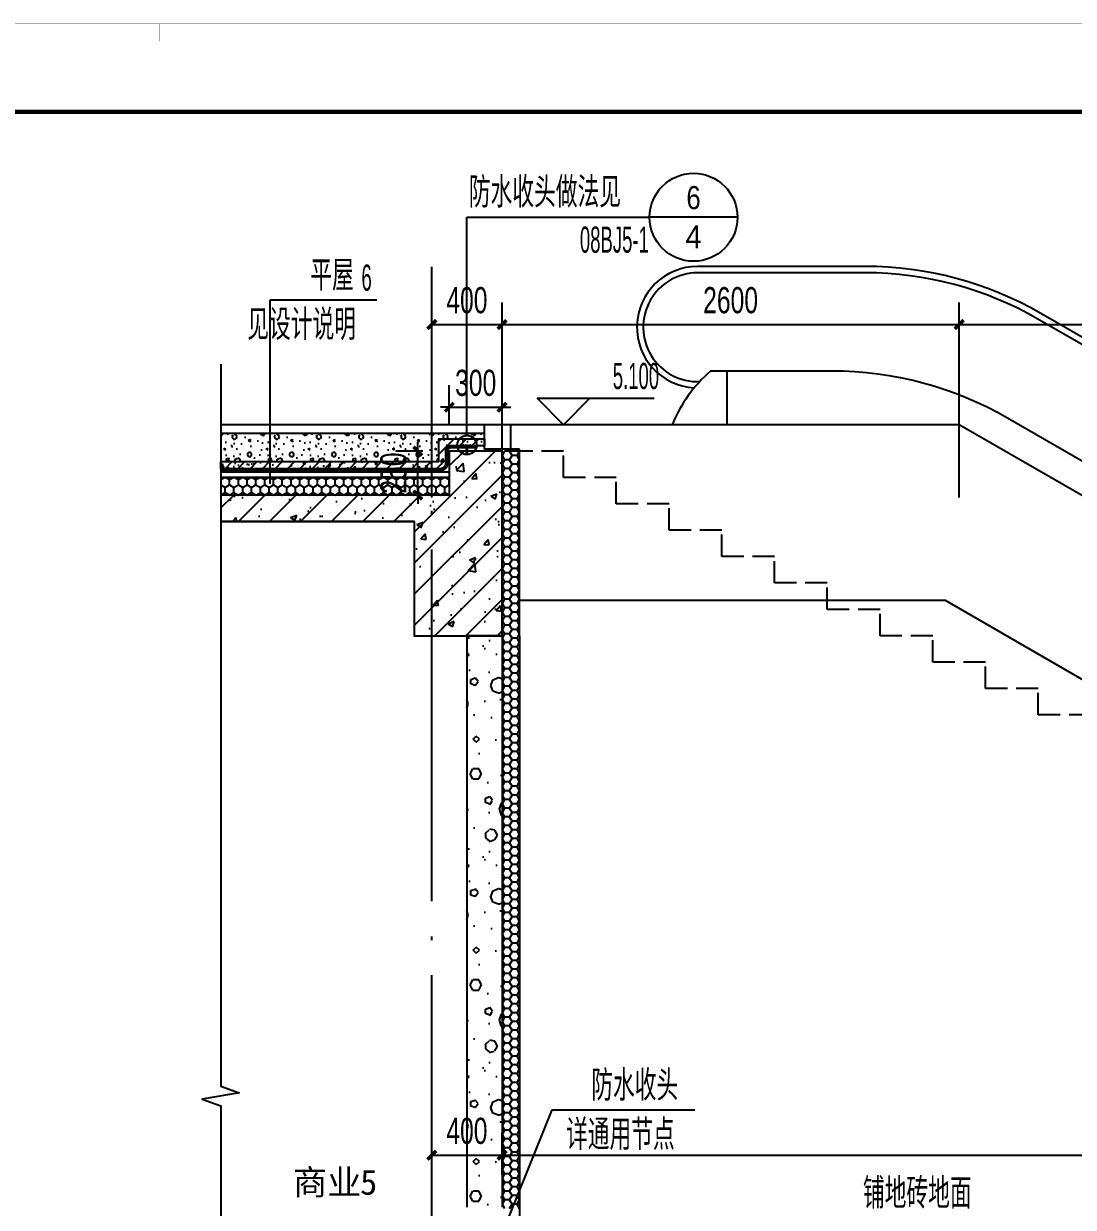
# Model space of a CAD drawing. Extents: x -26219 to 315419, y -160410 to -120810.
# Drawn here: x 156972 to 162943, y -133091 to -126361 of the extents above; entities that cross this region are included whole.
import ezdxf
from ezdxf.enums import TextEntityAlignment as Align

# ---------------------------------------------------------------- set-up
doc = ezdxf.new("R2010")
doc.units = 0
doc.header["$LTSCALE"] = 1000
doc.header["$MEASUREMENT"] = 0
for name, pattern in [('104-14# 核心筒$0$DOTE', [2.42, 2, -0.2, 0.02, -0.2]), ('14#楼幕墙$0$DASH', [0.35, 0.25, -0.1]), ('DASH', [0.35, 0.25, -0.1])]:
    doc.linetypes.add(name, pattern=pattern)
for name, color, linetype in [('01-标注_尺寸', 124, 'Continuous'), ('01-标注_标高', 200, 'Continuous'), ('01-标注_符号', 200, 'Continuous'), ('02-TEXT_房间', 7, 'Continuous'), ('02-TEXT_标注', 130, 'Continuous'), ('05-填充_天正', 26, 'Continuous'), ('104-14# 核心筒$0$A_AXIS-轴线', 36, '104-14# 核心筒$0$DOTE'), ('A-O_屋面', 201, 'Continuous'), ('A-SUR_保温', 222, 'Continuous'), ('A_STR-砌块墙', 121, 'Continuous'), ('A_STR-砼墙', 51, 'Continuous'), ('S_A-E_楼梯', 171, 'Continuous'), ('S_FLOOR', 2, 'Continuous'), ('S_SURFACE', 6, 'Continuous'), ('构造物', 145, 'Continuous'), ('道路', 6, 'Continuous')]:
    doc.layers.add(name, color=color, linetype=linetype)
doc.layers.add('04-不打印_辅助线', color=165, linetype='Continuous', plot=False)
doc.styles.add('_TCH_DIM', font='ros.shx', dxfattribs={"width": 0.75, "bigfont": 'jd.shx'})
doc.styles.add('_TCH_DIM_T3', font='ros.shx', dxfattribs={"width": 0.705882, "bigfont": 'jd.shx'})
doc.styles.add('_TCH_LABEL', font='ros.shx', dxfattribs={"bigfont": 'jd.shx'})
doc.styles.add('_TCH_SPACE', font='STXIHEI_0.TTF', dxfattribs={"height": 5})
doc.dimstyles.new('_TCH_ARCH&&50', dxfattribs={"dimtxt": 148.75, "dimasz": 50, "dimexe": 125, "dimexo": 150, "dimgap": 63.125, "dimtad": 1, "dimdec": 0, "dimzin": 0, "dimdsep": 46, "dimtxsty": '_TCH_DIM_T3', "dimblk": 'ARCHTICK', "dimcen": 0.09, "dimclrt": 7, "dimazin": 2, "dimtfac": 1, "dimtdec": 0, "dimtix": 1, "dimtmove": 2, "dimatfit": 3, "dimfxl": 0, "dimtolj": 1, "dimtzin": 0, "dimarcsym": 0})

# ---------------------------------------------------------------- blocks, each defined once
blk = doc.blocks.new('sdfsdfdsf')
at = {"layer": 'S_FLOOR'}
for p, q in [((2500, 0), (-200, 0)), ((11333.5, -5100), (2500, 0)), ((-200, -140), (-200, 0)), ((0, -140), (-200, -140)), ((0, -1000), (0, -140)), ((2422.1, -1000), (0, -1000)), ((11255.5, -6100), (2422.1, -1000))]:
    blk.add_line(p, q, dxfattribs=at)
at = {"layer": '道路', "linetype": 'ByBlock'}
for p, q in [((1965.3, 900), (1012.5, 900)), ((1965.3, 864), (1012.5, 864)), ((10986.5, -3999), (2965.3, 632.1)), ((10968.5, -4030.2), (2947.3, 600.9)), ((1775.8, 305), (1086.6, 305)), ((1180, 0), (1180, 305)), ((10797.1, -4594), (2775.8, 37.1))]:
    blk.add_line(p, q, dxfattribs=at)
for centre, radius, start, end in [((1012.5, 554.5), 345.5, 90, 266.80698), ((1965.3, -1100), 2000, 60, 90), ((1012.5, 554.5), 309.5, 90, 272.23652), ((1965.3, -1100), 1964, 60, 90), ((1610, -300), 800, 130.86524, 157.97566), ((1775.8, -1695), 2000, 60, 90)]:
    blk.add_arc(centre, radius, start, end, dxfattribs=at)
blk = doc.blocks.new('图框-A1')
for points, const_width in [([(0, 0), (841, 0), (841, 594), (0, 594)], 0.05), ([(766, 584), (25, 584), (25, 10), (766, 10)], 0.5)]:
    blk.add_lwpolyline(points, close=True, dxfattribs=dict(const_width=const_width))
at = {"const_width": 0.05}
blk.add_lwpolyline([(420.5, 594), (420.5, 592)], dxfattribs=at)
blk = doc.blocks.new('A$C1C2A6847')
for p, q in [((52, 23.1), (55, 28.3)), ((52, 19.1), (55, 14)), ((55, 28.3), (55, 14))]:
    blk.add_line(p, q)
for points in [[(0, 21.1), (2, 23.1), (52, 23.1), (52, 19.1), (2, 19.1), (0, 21.1)], [(56, 42.1), (51, 37.1), (51, 5.1), (56, 0.1)], [(56.7, 41.4), (52, 36.7), (52, 26.6)], [(52, 25.6), (52, 16.6)], [(52, 15.6), (52, 5.6), (56.7, 0.9)]]:
    blk.add_lwpolyline(points)
for centre, start, end in [((52, 26.1), 270, 90), ((52, 16.1), 270, 90), ((56.4, 41.8), 315, 135), ((56.4, 0.5), 225, 45)]:
    blk.add_arc(centre, 0.5, start, end)
blk = doc.blocks.new('$LinePat$聚苯板')
at = {"color": 0}
for p, q in [((14.8, -8.6), (0, 0)), ((29.7, 0), (14.8, -8.6)), ((14.8, -25.7), (0, -34.3)), ((0, -34.3), (0, -51.4)), ((14.8, -8.6), (14.8, -25.7)), ((29.7, -34.3), (14.8, -25.7)), ((0, -51.4), (14.8, -60)), ((14.8, -60), (29.7, -51.4))]:
    blk.add_line(p, q, dxfattribs=at)
blk = doc.blocks.new('_ArchTick')
at = {"color": 0, "linetype": 'ByBlock', "const_width": 0.4}
blk.add_lwpolyline([(-0.5, -0.5), (0.5, 0.5)], dxfattribs=at)
blk = doc.blocks.new('*D570')
at = {"layer": '01-标注_尺寸', "color": 0, "lineweight": -2, "transparency": 16777216}
for p, q in [((159293.4, -129054.6), (159293.4, -127946.9)), ((159693.4, -129054.6), (159693.4, -127946.9)), ((159293.4, -128071.9), (159693.4, -128071.9))]:
    blk.add_line(p, q, dxfattribs=at)
at = {"layer": 'Defpoints', "color": 0, "transparency": 16777216}
for p in [(159693.4, -128071.9), (159293.4, -129204.6), (159693.4, -129204.6)]:
    blk.add_point(p, dxfattribs=at)
at = {"layer": '01-标注_尺寸', "color": 0, "lineweight": -2, "transparency": 16777216, "xscale": 50, "yscale": 50, "zscale": 50, "rotation": 180}
blk.add_blockref('_ArchTick', (159293.4, -128071.9), dxfattribs=at)
at = {"layer": '01-标注_尺寸', "color": 0, "lineweight": -2, "transparency": 16777216, "xscale": 50, "yscale": 50, "zscale": 50}
blk.add_blockref('_ArchTick', (159693.4, -128071.9), dxfattribs=at)
at = {"layer": '01-标注_尺寸', "color": 7, "transparency": 16777216, "insert": (159493.4, -127934.4), "char_height": 148.75, "attachment_point": 5, "style": '_TCH_DIM_T3'}
blk.add_mtext('\\A1;400', dxfattribs=at)
blk = doc.blocks.new('*D571')
at = {"layer": '01-标注_尺寸', "color": 0, "lineweight": -2, "transparency": 16777216}
for p, q in [((159693.4, -129054.6), (159693.4, -127946.9)), ((162293.4, -129054.6), (162293.4, -127946.9)), ((159693.4, -128071.9), (162293.4, -128071.9))]:
    blk.add_line(p, q, dxfattribs=at)
at = {"layer": 'Defpoints', "color": 0, "transparency": 16777216}
for p in [(162293.4, -128071.9), (159693.4, -129204.6), (162293.4, -129204.6)]:
    blk.add_point(p, dxfattribs=at)
at = {"layer": '01-标注_尺寸', "color": 0, "lineweight": -2, "transparency": 16777216, "xscale": 50, "yscale": 50, "zscale": 50, "rotation": 180}
blk.add_blockref('_ArchTick', (159693.4, -128071.9), dxfattribs=at)
at = {"layer": '01-标注_尺寸', "color": 0, "lineweight": -2, "transparency": 16777216, "xscale": 50, "yscale": 50, "zscale": 50}
blk.add_blockref('_ArchTick', (162293.4, -128071.9), dxfattribs=at)
at = {"layer": '01-标注_尺寸', "color": 7, "transparency": 16777216, "insert": (160993.4, -127934.4), "char_height": 148.75, "attachment_point": 5, "style": '_TCH_DIM_T3'}
blk.add_mtext('\\A1;2600', dxfattribs=at)
blk = doc.blocks.new('*D572')
at = {"layer": '01-标注_尺寸', "color": 0, "lineweight": -2, "transparency": 16777216}
for p, q in [((162293.4, -129054.6), (162293.4, -127946.9)), ((171126.9, -129054.6), (171126.9, -127946.9)), ((162293.4, -128071.9), (171126.9, -128071.9))]:
    blk.add_line(p, q, dxfattribs=at)
at = {"layer": 'Defpoints', "color": 0, "transparency": 16777216}
for p in [(171126.9, -128071.9), (162293.4, -129204.6), (171126.9, -129204.6)]:
    blk.add_point(p, dxfattribs=at)
at = {"layer": '01-标注_尺寸', "color": 0, "lineweight": -2, "transparency": 16777216, "xscale": 50, "yscale": 50, "zscale": 50, "rotation": 180}
blk.add_blockref('_ArchTick', (162293.4, -128071.9), dxfattribs=at)
at = {"layer": '01-标注_尺寸', "color": 0, "lineweight": -2, "transparency": 16777216, "xscale": 50, "yscale": 50, "zscale": 50}
blk.add_blockref('_ArchTick', (171126.9, -128071.9), dxfattribs=at)
at = {"layer": '01-标注_尺寸', "color": 7, "transparency": 16777216, "insert": (166710.2, -127934.4), "char_height": 148.75, "attachment_point": 5, "style": '_TCH_DIM_T3'}
blk.add_mtext('\\A1;8833', dxfattribs=at)
blk = doc.blocks.new('*D778')
at = {"layer": '01-标注_尺寸', "color": 0, "lineweight": -2, "transparency": 16777216}
for p, q in [((159293.4, -132904.9), (159293.4, -132670.1)), ((159693.4, -132904.9), (159693.4, -132670.1)), ((159293.4, -132795.1), (159693.4, -132795.1))]:
    blk.add_line(p, q, dxfattribs=at)
at = {"layer": 'Defpoints', "color": 0, "transparency": 16777216}
for p in [(159693.4, -132795.1), (159293.4, -133054.9), (159693.4, -133054.9)]:
    blk.add_point(p, dxfattribs=at)
at = {"layer": '01-标注_尺寸', "color": 0, "lineweight": -2, "transparency": 16777216, "xscale": 50, "yscale": 50, "zscale": 50, "rotation": 180}
blk.add_blockref('_ArchTick', (159293.4, -132795.1), dxfattribs=at)
at = {"layer": '01-标注_尺寸', "color": 0, "lineweight": -2, "transparency": 16777216, "xscale": 50, "yscale": 50, "zscale": 50}
blk.add_blockref('_ArchTick', (159693.4, -132795.1), dxfattribs=at)
at = {"layer": '01-标注_尺寸', "color": 7, "transparency": 16777216, "insert": (159493.4, -132657.6), "char_height": 148.75, "attachment_point": 5, "style": '_TCH_DIM_T3'}
blk.add_mtext('\\A1;400', dxfattribs=at)
blk = doc.blocks.new('*D779')
at = {"layer": '01-标注_尺寸', "color": 0, "lineweight": -2, "transparency": 16777216}
for p, q in [((159693.4, -132904.9), (159693.4, -132670.1)), ((168866.9, -132904.9), (168866.9, -132670.1)), ((159693.4, -132795.1), (168866.9, -132795.1))]:
    blk.add_line(p, q, dxfattribs=at)
at = {"layer": 'Defpoints', "color": 0, "transparency": 16777216}
for p in [(168866.9, -132795.1), (159693.4, -133054.9), (168866.9, -133054.9)]:
    blk.add_point(p, dxfattribs=at)
at = {"layer": '01-标注_尺寸', "color": 0, "lineweight": -2, "transparency": 16777216, "xscale": 50, "yscale": 50, "zscale": 50, "rotation": 180}
blk.add_blockref('_ArchTick', (159693.4, -132795.1), dxfattribs=at)
at = {"layer": '01-标注_尺寸', "color": 0, "lineweight": -2, "transparency": 16777216, "xscale": 50, "yscale": 50, "zscale": 50}
blk.add_blockref('_ArchTick', (168866.9, -132795.1), dxfattribs=at)
at = {"layer": '01-标注_尺寸', "color": 7, "transparency": 16777216, "insert": (164280.2, -132657.6), "char_height": 148.75, "attachment_point": 5, "style": '_TCH_DIM_T3'}
blk.add_mtext('\\A1;9173', dxfattribs=at)
blk = doc.blocks.new('*D1698')
at = {"layer": '01-标注_尺寸', "color": 0, "lineweight": -2, "transparency": 16777216}
for p, q in [((159213.8, -128791.5), (159213.8, -128741.5)), ((159243.4, -128791.5), (159088.8, -128791.5)), ((159213.8, -129041.5), (159213.8, -128791.5)), ((159243.4, -129041.5), (159088.8, -129041.5)), ((159213.8, -129041.5), (159213.8, -129091.5))]:
    blk.add_line(p, q, dxfattribs=at)
at = {"layer": 'Defpoints', "color": 0, "transparency": 16777216}
for p in [(159213.8, -128791.5), (159393.4, -128791.5), (159393.4, -129041.5)]:
    blk.add_point(p, dxfattribs=at)
at = {"layer": '01-标注_尺寸', "color": 0, "lineweight": -2, "transparency": 16777216, "xscale": 50, "yscale": 50, "zscale": 50}
for p, rotation in [((159213.8, -128791.5), 270), ((159213.8, -129041.5), 90)]:
    blk.add_blockref('_ArchTick', p, dxfattribs=dict(at, rotation=rotation))
at = {"layer": '01-标注_尺寸', "color": 7, "transparency": 16777216, "insert": (159076.3, -128916.5), "char_height": 148.75, "attachment_point": 5, "rotation": 90, "style": '_TCH_DIM_T3'}
blk.add_mtext('\\A1;250', dxfattribs=at)
blk = doc.blocks.new('*D1699')
at = {"layer": '01-标注_尺寸', "color": 0, "lineweight": -2, "transparency": 16777216}
for p, q in [((159393.4, -128641.5), (159393.4, -128416.9)), ((159693.4, -128641.5), (159693.4, -128416.9)), ((159393.4, -128541.9), (159343.4, -128541.9)), ((159393.4, -128541.9), (159693.4, -128541.9)), ((159693.4, -128541.9), (159743.4, -128541.9))]:
    blk.add_line(p, q, dxfattribs=at)
at = {"layer": 'Defpoints', "color": 0, "transparency": 16777216}
for p in [(159693.4, -128541.9), (159393.4, -128791.5), (159693.4, -128791.5)]:
    blk.add_point(p, dxfattribs=at)
at = {"layer": '01-标注_尺寸', "color": 0, "lineweight": -2, "transparency": 16777216, "xscale": 50, "yscale": 50, "zscale": 50}
blk.add_blockref('_ArchTick', (159393.4, -128541.9), dxfattribs=at)
at = {"layer": '01-标注_尺寸', "color": 0, "lineweight": -2, "transparency": 16777216, "xscale": 50, "yscale": 50, "zscale": 50, "rotation": 180}
blk.add_blockref('_ArchTick', (159693.4, -128541.9), dxfattribs=at)
at = {"layer": '01-标注_尺寸', "color": 7, "transparency": 16777216, "insert": (159543.4, -128404.4), "char_height": 148.75, "attachment_point": 5, "style": '_TCH_DIM_T3'}
blk.add_mtext('\\A1;300', dxfattribs=at)

msp = doc.modelspace()

# ---------------------------------------------------------------- hatches: boundary and pattern name
at = {"layer": '05-填充_天正'}
h = msp.add_hatch(dxfattribs=at)
h.set_pattern_fill('钢筋混凝土', color=256, scale=20, style=0)
h.set_pattern_definition([(45, (10662.07, 19504.973), (-35.355339, 35.355339), []), (50, (10662.07, 19504.97), (143.452037, -12.55043), [15, -165]), (355, (10662.07, 19504.97), (-27.75027, 150.43843), [12, -132]), (100.4514, (10674.02, 19503.93), (115.70188, 137.88791), [12.74804, -140.22842]), (46.1842, (10662.07, 19544.97), (213.44821, -33.1038), [22.5, -247.5]), (96.6356, (10679.86, 19542.21), (186.93254, 194.82357), [19.12206, -210.3426]), (351.1842, (10662.07, 19544.97), (186.9324, 194.82372), [18, -198]), (21, (10682.07, 19534.97), (119.38141, -80.52378), [15, -165]), (326, (10682.07, 19534.97), (48.66307, 145.03001), [12, -132]), (71.4514, (10692.02, 19528.26), (168.04453, 64.5061), [12.74804, -140.22842]), (37.5, (10662.07, 19504.97), (2.431971, 66.578771), [0, -130.4, 0, -134, 0, -132.5]), (7.5, (10662.07, 19504.97), (52.613907, 78.882342), [0, -76.4, 0, -127.4, 0, -50.5]), (327.5, (10617.47, 19504.97), (106.764487, -4.510974), [0, -50, 0, -156, 0, -207]), (317.5, (10597.47, 19504.97), (116.637234, 20.020996), [0, -65, 0, -103.6, 0, -147])])
edge = h.paths.add_edge_path()
edge.add_line((159593.4, -128721.5), (159593.4, -128761.5))
edge.add_line((159593.4, -128761.5), (159403.4, -128761.5))
edge.add_arc((159403.4, -128791.5), 30, 90, 180)
edge.add_line((159373.4, -128791.5), (159373.4, -128861.5))
edge.add_arc((159343.4, -128861.5), 30, -90, 0, ccw=False)
edge.add_line((159343.4, -128891.5), (158093.4, -128891.5))
edge.add_line((158093.4, -128891.5), (158093.4, -128851.5))
edge.add_line((158093.4, -128851.5), (159333.4, -128851.5))
edge.add_line((159333.4, -128851.5), (159333.4, -128721.5))
edge.add_line((159333.4, -128721.5), (159593.4, -128721.5))
h = msp.add_hatch(dxfattribs=at)
h.set_pattern_fill('钢筋混凝土', color=256, scale=50, style=0)
h.set_pattern_definition([(45, (-161955.79, 79751.75), (-88.388348, 88.388348), []), (50, (-161955.8, 79751.75), (358.6301, -31.37607), [37.5, -412.5]), (355, (-161955.8, 79751.75), (-69.37567, 376.09607), [30, -330]), (100.4514, (-161925.9, 79749.13), (289.2547, 344.71977), [31.8701, -350.57106]), (46.1842, (-161955.8, 79851.75), (533.6205, -82.7595), [56.25, -618.75]), (96.6356, (-161911.3, 79844.85), (467.33135, 487.05894), [47.80514, -525.8565]), (351.1842, (-161955.8, 79851.75), (467.331, 487.0593), [45, -495]), (21, (-161905.8, 79826.75), (298.45353, -201.30945), [37.5, -412.5]), (326, (-161905.8, 79826.75), (121.65767, 362.57502), [30, -330]), (71.4514, (-161880.92, 79809.97), (420.1113, 161.26525), [31.8701, -350.57106]), (37.5, (-161955.79, 79751.75), (6.079928, 166.446927), [0, -326, 0, -335, 0, -331.25]), (7.5, (-161955.8, 79751.75), (131.53477, 197.20586), [0, -191, 0, -318.5, 0, -126.25]), (327.5, (-162067.29, 79751.75), (266.91122, -11.277436), [0, -125, 0, -390, 0, -517.5]), (317.5, (-162117.3, 79751.75), (291.59308, 50.05249), [0, -162.5, 0, -259, 0, -367.5])])
h.paths.add_polyline_path([(159693.4, -129841.5), (159693.4, -128791.5), (159393.4, -128791.5), (159393.4, -129041.5), (158093.4, -129041.5), (158093.4, -129191.5), (159193.4, -129191.5), (159193.4, -129841.5)])
h = msp.add_hatch(dxfattribs=at)
h.set_pattern_fill('加气混凝土', color=256, scale=50, style=0)
h.set_pattern_definition([(0, (177, -183), (300, 600), [0, -600]), (0, (-174, -264), (300, 600), [0, -600]), (0, (21, -270), (300, 600), [0, -600]), (0, (234, -93), (300, 600), [0, -600]), (0, (-15, -300), (300, 600), [0, -600]), (0, (294, 285), (300, 600), [0, -600]), (0, (111, 237), (300, 600), [0, -600]), (0, (207, 162), (300, 600), [0, -600]), (0, (-282, 150), (300, 600), [0, -600]), (0, (12, 123), (300, 600), [0, -600]), (0, (-102, -30), (300, 600), [0, -600]), (0, (-96, -255), (300, 600), [0, -600]), (0, (129, -279), (300, 600), [0, -600]), (0, (294, -15), (300, 600), [0, -600]), (0, (-267, -108), (300, 600), [0, -600]), (0, (-216, -6), (300, 600), [0, -600]), (0, (18, -48), (300, 600), [0, -600]), (0, (-66, -135), (300, 600), [0, -600]), (0, (-114, 63), (300, 600), [0, -600]), (0, (-39, 288), (300, 600), [0, -600]), (0, (-243, -234), (300, 600), [0, -600]), (0, (87, 165), (300, 600), [0, -600]), (0, (-192, 174), (300, 600), [0, -600]), (0, (-240, 252), (300, 600), [0, -600]), (130.601294, (257.143, 97.143), (-1499.9999834, 1800.000008), [26.3416, -11037.111]), (18.43495, (214.29, 108.57), (1499.999994, 599.999996), [27.1052, -3767.6279]), (90, (214.3, 82.86), (300, 600), [25.7143, -1174.2857]), (161.56505, (240, 74.29), (-1500.000008, 599.999955), [27.1052, -3767.6279]), (53.1301, (240, 74.29), (300, 600), [28.5714, -2971.4285]), (135, (262.86, -231.43), (-300.00004, 599.99996), [24.2437, -1672.8126]), (45, (228.57, -231.43), (300, 600), [24.2437, -1672.8126]), (135, (245.71, -248.57), (-300.00004, 599.99996), [24.2437, -1672.8126]), (45, (245.71, -248.57), (300, 600), [24.2437, -1672.8126]), (116.56505, (-25.7, 171.43), (-5e-05, 1200), [31.9438, -638.8765]), (180, (-40, 200), (-300, 600), [34.2857, -565.7142]), (63.43495, (-88.57, 171.43), (3e-06, 1200), [31.9438, -638.8765]), (116.56505, (-74.3, 142.86), (-5e-05, 1200), [31.9438, -638.8765]), (0, (-74.3, 142.86), (300, 600), [34.2857, -565.7142]), (63.43495, (-40, 142.86), (3e-06, 1200), [31.9438, -638.8765]), (107.102728, (200, -31.429), (-899.9999656, 3000.0000048), [38.8613, -16282.9025]), (143.972626, (188.57, 5.714), (-5699.999928, 4199.999995), [38.8613, -8122.02]), (180, (157.14, 28.6), (-300, 600), [37.1429, -562.8571]), (36.027373, (88.57, 5.714), (5699.999958, 4199.999955), [38.8613, -8122.02]), (71.56505, (77.14, -28.57), (900.000005, 2999.999995), [36.1403, -3758.5928]), (107.102728, (88.571, -65.714), (-899.9999656, 3000.0000048), [38.8613, -16282.9025]), (143.972626, (120, -88.57), (-5699.999928, 4199.999995), [38.8613, -8122.02]), (0, (120, -88.6), (300, 600), [37.1429, -562.8571]), (36.027373, (157.143, -88.57), (5699.999958, 4199.999955), [38.8613, -8122.02]), (71.56505, (188.57, -65.71), (900.000005, 2999.999995), [36.1403, -3758.5928]), (150.25512, (205.714, 248.57), (-900.000002, 599.999993), [23.035, -4814.3196]), (90, (185.7, 237.14), (300, 600), [22.8571, -1177.1427]), (29.74488, (185.714, 237.14), (900, 599.999997), [23.035, -4814.3196]), (116.56505, (65.7, -177.14), (-5e-05, 1200), [31.9438, -638.8765]), (168.690067, (51.43, -148.57), (-2700.000002, 599.999985), [29.1373, -6089.6855]), (41.185925, (0, -162.857), (7499.9999546, 6599.9999423), [30.3718, -12725.802]), (90, (0, -191.43), (300, 600), [28.5714, -1171.4285]), (138.814074, (22.857, -211.429), (-7499.9998667, 6600.000042), [30.3718, -12725.802]), (16.699244, (22.857, -211.429), (9899.9999255, 2999.9999686), [29.8295, -12498.5375]), (60.945396, (51.43, -202.857), (299.999999, 599.9999947), [29.4161, -12325.3395]), (109.983106, (-185.714, 74.286), (-1500.0000056, 4199.999989), [33.442, -14012.1975]), (155.556045, (-197.143, 105.714), (-3900.000015, 1799.9999626), [34.523, -14465.1315]), (24.443955, (-260, 105.714), (3900.000002, 1799.9999913), [34.523, -14465.1315]), (70.016893, (-271.429, 74.286), (1500.0000045, 4199.9999896), [33.442, -14012.1975]), (109.983106, (-260, 42.857), (-1500.0000056, 4199.999989), [33.442, -14012.1975]), (160.016893, (-228.57, 31.43), (-1500.000001, 599.999973), [33.442, -6989.3775]), (19.983107, (-228.57, 31.43), (1499.999992, 599.999999), [33.442, -6989.3775]), (70.016893, (-197.143, 42.857), (1500.0000045, 4199.9999896), [33.442, -14012.1975]), (122.005383, (37.14, 20), (-300.00004, 599.99997), [26.9542, -5633.434]), (18.43495, (-2.86, 34.29), (1499.999994, 599.999996), [27.1052, -3767.6279]), (90, (-2.86, 8.57), (300, 600), [25.7143, -1174.2857]), (161.56505, (22.86, 0), (-1500.000008, 599.999955), [27.1052, -3767.6279]), (54.462322, (22.857, 0), (2099.999997, 2999.9999955), [24.578, -10298.2115]), (116.56505, (-137.14, -125.7), (-5e-05, 1200), [31.9438, -638.8765]), (180, (-151.4, -97.14), (-300, 600), [31.4286, -568.5714]), (59.036243, (-200, -125.714), (300.000001, 599.999997), [33.3197, -6963.822]), (120.963756, (-182.857, -154.286), (-300.000041, 599.999972), [33.3197, -6963.822]), (0, (-182.86, -154.3), (300, 600), [31.4286, -568.5714]), (63.43495, (-151.43, -154.3), (3e-06, 1200), [31.9438, -638.8765])])
h.paths.add_polyline_path([(159493.4, -133091.5), (159693.4, -133091.5), (159693.4, -129841.5), (159493.4, -129841.5)])
at = {"layer": 'A-SUR_保温'}
h = msp.add_hatch(dxfattribs=at)
h.set_pattern_fill('加气混凝土', color=26, scale=20)
h.set_pattern_definition([(0, (70.8, -73.2), (120, 240), [0, -240]), (0, (-69.6, -105.6), (120, 240), [0, -240]), (0, (8.4, -108), (120, 240), [0, -240]), (0, (93.6, -37.2), (120, 240), [0, -240]), (0, (-6, -120), (120, 240), [0, -240]), (0, (117.6, 114), (120, 240), [0, -240]), (0, (44.4, 94.8), (120, 240), [0, -240]), (0, (82.8, 64.8), (120, 240), [0, -240]), (0, (-112.8, 60), (120, 240), [0, -240]), (0, (4.8, 49.2), (120, 240), [0, -240]), (0, (-40.8, -12), (120, 240), [0, -240]), (0, (-38.4, -102), (120, 240), [0, -240]), (0, (51.6, -111.6), (120, 240), [0, -240]), (0, (117.6, -6), (120, 240), [0, -240]), (0, (-106.8, -43.2), (120, 240), [0, -240]), (0, (-86.4, -2.4), (120, 240), [0, -240]), (0, (7.2, -19.2), (120, 240), [0, -240]), (0, (-26.4, -54), (120, 240), [0, -240]), (0, (-45.6, 25.2), (120, 240), [0, -240]), (0, (-15.6, 115.2), (120, 240), [0, -240]), (0, (-97.2, -93.6), (120, 240), [0, -240]), (0, (34.8, 66), (120, 240), [0, -240]), (0, (-76.8, 69.6), (120, 240), [0, -240]), (0, (-96, 100.8), (120, 240), [0, -240]), (130.601294, (102.857, 38.857), (-599.9999934, 720.00000315), [10.53662, -4414.8444]), (18.434949, (85.714, 43.43), (599.999998, 239.999998), [10.8421, -1507.05116]), (90, (85.71, 33.14), (120, 240), [10.2857, -469.71426]), (161.56505, (96, 29.714), (-600.000003, 239.999982), [10.8421, -1507.05116]), (53.130102, (96, 29.714), (120, 240), [11.42857, -1188.5714]), (135, (105.14, -92.57), (-120.000015, 239.999984), [9.69746, -669.12504]), (45, (91.43, -92.57), (120, 240), [9.69746, -669.12504]), (135, (98.286, -99.43), (-120.000015, 239.999984), [9.69746, -669.12504]), (45, (98.286, -99.43), (120, 240), [9.69746, -669.12504]), (116.56505, (-10.29, 68.57), (-2e-05, 479.99999), [12.77753, -255.5506]), (180, (-16, 80), (-120, 240), [13.7143, -226.2857]), (63.43495, (-35.43, 68.57), (1e-06, 480), [12.77753, -255.5506]), (116.56505, (-29.71, 57.14), (-2e-05, 479.99999), [12.77753, -255.5506]), (0, (-29.71, 57.14), (120, 240), [13.7143, -226.2857]), (63.43495, (-16, 57.14), (1e-06, 480), [12.77753, -255.5506]), (107.102728, (80, -12.571), (-359.99998624, 1200.00000194), [15.54454, -6513.161]), (143.972626, (75.429, 2.286), (-2279.9999711, 1679.9999981), [15.54454, -3248.808]), (180, (62.86, 11.43), (-120, 240), [14.85714, -225.14284]), (36.027373, (35.429, 2.286), (2279.9999832, 1679.9999819), [15.54454, -3248.808]), (71.565051, (30.857, -11.43), (360.000002, 1199.999998), [14.45613, -1503.43712]), (107.102728, (35.429, -26.286), (-359.99998624, 1200.00000194), [15.54454, -6513.161]), (143.972626, (48, -35.429), (-2279.9999711, 1679.9999981), [15.54454, -3248.808]), (0, (48, -35.43), (120, 240), [14.85714, -225.14284]), (36.027373, (62.857, -35.429), (2279.9999832, 1679.9999819), [15.54454, -3248.808]), (71.565051, (75.43, -26.286), (360.000002, 1199.999998), [14.45613, -1503.43712]), (150.255118, (82.286, 99.43), (-360.000001, 239.999997), [9.214, -1925.72784]), (90, (74.29, 94.86), (120, 240), [9.14286, -470.8571]), (29.744881, (74.286, 94.857), (360, 239.999999), [9.214, -1925.72784]), (116.56505, (26.29, -70.86), (-2e-05, 479.99999), [12.77753, -255.5506]), (168.690067, (20.571, -59.429), (-1080.0000008, 239.999994), [11.6549, -2435.8742]), (41.185925, (0, -65.143), (2999.9999818, 2639.9999769), [12.14874, -5090.3208]), (90, (0, -76.57), (120, 240), [11.42857, -468.5714]), (138.814074, (9.143, -84.571), (-2999.9999467, 2640.0000168), [12.14874, -5090.3208]), (16.699244, (9.143, -84.571), (3959.9999702, 1199.9999874), [11.93178, -4999.415]), (60.945396, (20.571, -81.143), (119.9999997, 239.9999979), [11.76643, -4930.1358]), (109.983106, (-74.286, 29.714), (-600.00000226, 1679.99999555), [13.3768, -5604.879]), (155.556045, (-78.857, 42.286), (-1560.00000595, 719.99998504), [13.8092, -5786.0526]), (24.4439547, (-104, 42.286), (1560.0000008, 719.99999654), [13.8092, -5786.0526]), (70.0168934, (-108.571, 29.714), (600.0000018, 1679.99999583), [13.3768, -5604.879]), (109.983106, (-104, 17.143), (-600.00000226, 1679.99999555), [13.3768, -5604.879]), (160.016893, (-91.429, 12.571), (-600.0000004, 239.999989), [13.3768, -2795.751]), (19.983107, (-91.429, 12.571), (599.9999967, 239.9999996), [13.3768, -2795.751]), (70.0168934, (-78.857, 17.143), (600.0000018, 1679.99999583), [13.3768, -5604.879]), (122.005383, (14.857, 8), (-120.000016, 239.9999877), [10.7817, -2253.3736]), (18.434949, (-1.143, 13.714), (599.999998, 239.999998), [10.8421, -1507.05116]), (90, (-1.14, 3.43), (120, 240), [10.2857, -469.71426]), (161.56505, (9.143, 0), (-600.000003, 239.999982), [10.8421, -1507.05116]), (54.462322, (9.143, 0), (839.9999988, 1199.9999982), [9.83123, -4119.2846]), (116.56505, (-54.86, -50.29), (-2e-05, 479.99999), [12.77753, -255.5506]), (180, (-60.57, -38.86), (-120, 240), [12.57143, -227.42856]), (59.036243, (-80, -50.286), (120.0000004, 239.9999988), [13.3279, -2785.5288]), (120.963756, (-73.143, -61.714), (-120.0000164, 239.999989), [13.3279, -2785.5288]), (0, (-73.14, -61.71), (120, 240), [12.57143, -227.42856]), (63.43495, (-60.57, -61.71), (1e-06, 480), [12.77753, -255.5506])])
h.paths.add_polyline_path([(159593.4, -128691.5), (158093.4, -128691.5), (158093.4, -128851.5), (159333.4, -128851.5), (159333.4, -128721.5), (159593.4, -128721.5)])

# ---------------------------------------------------------------- linework, layer by layer
at = {"layer": '01-标注_标高'}
for p, q in [((160043.4, -128641.5), (159893.4, -128491.5)), ((159893.4, -128491.5), (160558.6, -128491.5)), ((160043.4, -128641.5), (160193.4, -128491.5))]:
    msp.add_line(p, q, dxfattribs=at)
at = {"layer": '01-标注_符号'}
for p, q in [((159493.4, -127462.2), (160532.5, -127462.2)), ((159493.4, -128702.7), (159493.4, -127462.2)), ((161032.5, -127462.2), (160532.5, -127462.2)), ((158374.7, -128977.1), (158374.7, -127932)), ((158374.7, -127932), (158980.2, -127932)), ((159693.4, -133241.5), (159978.2, -132537.8)), ((159978.2, -132537.8), (160789.4, -132537.8))]:
    msp.add_line(p, q, dxfattribs=at)
msp.add_lwpolyline([(158093.4, -128297.1), (158093.4, -132402.2), (158198.4, -132440.4), (157988.4, -132477.4), (158093.4, -132514.7), (158093.4, -136619.7)], dxfattribs=at)
for centre, radius in [((160782.5, -127462.2), 250), ((159493.4, -128757.5), 54.8)]:
    msp.add_circle(centre, radius, dxfattribs=at)
at = {"layer": '04-不打印_辅助线', "linetype": '14#楼幕墙$0$DASH', "ltscale": 0.5}
msp.add_lwpolyline([(163043.4, -130291.5), (162743.4, -130291.5), (162743.4, -130141.5), (162443.4, -130141.5), (162443.4, -129991.5), (162143.4, -129991.5), (162143.4, -129841.5), (161843.4, -129841.5), (161843.4, -129691.5), (161543.4, -129691.5), (161543.4, -129541.5), (161243.4, -129541.5), (161243.4, -129391.5), (160943.4, -129391.5), (160943.4, -129241.5), (160643.4, -129241.5), (160643.4, -129091.5), (160343.4, -129091.5), (160343.4, -128941.5), (160043.4, -128941.5), (160043.4, -128791.5), (159743.4, -128791.5), (159743.4, -128761.5), (159743.4, -128641.5)], dxfattribs=at)
at = {"layer": '104-14# 核心筒$0$A_AXIS-轴线'}
msp.add_line((159293.4, -136191.5), (159293.4, -127743.6), dxfattribs=at)
at = {"layer": 'A-O_屋面'}
msp.add_lwpolyline([(159393.4, -128941.5), (158093.4, -128941.5)], dxfattribs=at)
at = {"layer": 'A-SUR_保温'}
msp.add_line((159793.4, -129841.5), (159793.4, -133241.5), dxfattribs=at)
msp.add_lwpolyline([(159793.4, -129841.5), (159793.4, -129091.5)], dxfattribs=at)
at = {"layer": 'A_STR-砌块墙'}
for p, q in [((159493.4, -129841.5), (159493.4, -133091.5)), ((159693.4, -129841.5), (159493.4, -129841.5)), ((159693.4, -129841.5), (159693.4, -133091.5))]:
    msp.add_line(p, q, dxfattribs=at)
at = {"layer": 'A_STR-砼墙'}
msp.add_lwpolyline([(159693.4, -129841.5), (159693.4, -128791.5), (159393.4, -128791.5), (159393.4, -129041.5), (158093.4, -129041.5), (158093.4, -129191.5), (159193.4, -129191.5), (159193.4, -129841.5)], close=True, dxfattribs=at)
at = {"layer": 'S_A-E_楼梯'}
for p, q in [((159693.4, -128755.5), (159693.4, -128675.5)), ((158093.4, -128787.5), (158093.4, -128941.5)), ((159693.4, -128791.5), (159693.4, -128755.5)), ((158093.4, -128941.5), (159393.4, -128941.5)), ((159693.4, -129841.5), (159693.4, -128941.5)), ((159393.4, -129041.5), (158093.4, -129041.5)), ((159193.4, -129191.5), (158093.4, -129191.5)), ((159193.4, -129191.5), (159193.4, -129841.5)), ((159193.4, -129841.5), (159693.4, -129841.5))]:
    msp.add_line(p, q, dxfattribs=at)
for points in [[(159693.4, -128941.5), (159693.4, -128791.5), (159393.4, -128791.5), (159393.4, -129041.5)], [(159693.4, -128841.5), (159693.4, -128791.5), (159393.4, -128791.5), (159393.4, -128941.5)]]:
    msp.add_lwpolyline(points, dxfattribs=at)
at = {"layer": 'S_SURFACE'}
for p, q in [((159593.4, -128641.5), (158093.4, -128641.5)), ((159593.4, -128691.5), (158093.4, -128691.5))]:
    msp.add_line(p, q, dxfattribs=at)
msp.add_lwpolyline([(159593.4, -128721.5), (159593.4, -128761.5), (159403.4, -128761.5, 0.414214), (159373.4, -128791.5), (159373.4, -128861.5, -0.414214), (159343.4, -128891.5), (158093.4, -128891.5), (158093.4, -128851.5), (159333.4, -128851.5), (159333.4, -128721.5)], format="xyb", close=True, dxfattribs=at)
at = {"layer": 'S_SURFACE', "linetype": '14#楼幕墙$0$DASH', "ltscale": 0.5, "const_width": 5}
msp.add_lwpolyline([(158093.4, -128896.5), (159343.4, -128896.5, 0.414214), (159378.4, -128861.5), (159378.4, -128791.5, -0.414214), (159403.4, -128766.5), (159543.4, -128766.5)], format="xyb", dxfattribs=at)
at = {"layer": 'S_SURFACE'}
for points in [[(158093.4, -128891.5), (159343.4, -128891.5, 0.414214), (159373.4, -128861.5), (159373.4, -128791.5, -0.414214), (159403.4, -128761.5), (159543.4, -128761.5)], [(158093.4, -128901.5), (159343.4, -128901.5, 0.414214), (159383.4, -128861.5), (159383.4, -128791.5, -0.414214), (159403.4, -128771.5), (159543.4, -128771.5)]]:
    msp.add_lwpolyline(points, format="xyb", dxfattribs=at)
msp.add_lwpolyline([(159393.4, -128911.5), (158093.4, -128911.5)], dxfattribs=at)

# ---------------------------------------------------------------- block references
at = {"xscale": 50, "yscale": 50, "zscale": 50}
msp.add_blockref('图框-A1', (136717.6, -156062.5), dxfattribs=at)
msp.add_blockref('sdfsdfdsf', (159793.4, -128641.5))
at = {"layer": '05-填充_天正', "xscale": 1.667429086262688, "yscale": 1.666666666666667, "zscale": 1.666666666666667, "rotation": 270}
for p in [(159793.4, -128791.5), (159793.4, -128841), (159793.4, -128890.5), (159793.4, -128940), (159793.4, -128989.5), (159793.4, -129039), (159793.4, -129088.5), (159793.4, -129138.1), (159793.4, -129187.6), (159793.4, -129237.1), (159793.4, -129286.6), (159793.4, -129336.1), (159793.4, -129385.6), (159793.4, -129435.1), (159793.4, -129484.6), (159793.4, -129534.1), (159793.4, -129583.6), (159793.4, -129633.2), (159793.4, -129682.7), (159793.4, -129732.2), (159793.4, -129781.7), (159793.4, -129831.2), (159793.4, -129880.7), (159793.4, -129930.2), (159793.4, -129979.7), (159793.4, -130029.2), (159793.4, -130078.7), (159793.4, -130128.3), (159793.4, -130177.8), (159793.4, -130227.3), (159793.4, -130276.8), (159793.4, -130326.3), (159793.4, -130375.8), (159793.4, -130425.3), (159793.4, -130474.8), (159793.4, -130524.3), (159793.4, -130573.8), (159793.4, -130623.3), (159793.4, -130672.9), (159793.4, -130722.4), (159793.4, -130771.9), (159793.4, -130821.4), (159793.4, -130870.9), (159793.4, -130920.4), (159793.4, -130969.9), (159793.4, -131019.4), (159793.4, -131068.9), (159793.4, -131118.4), (159793.4, -131168), (159793.4, -131217.5), (159793.4, -131267), (159793.4, -131316.5), (159793.4, -131366), (159793.4, -131415.5), (159793.4, -131465), (159793.4, -131514.5), (159793.4, -131564), (159793.4, -131613.5), (159793.4, -131663.1), (159793.4, -131712.6), (159793.4, -131762.1), (159793.4, -131811.6), (159793.4, -131861.1), (159793.4, -131910.6), (159793.4, -131960.1), (159793.4, -132009.6), (159793.4, -132059.1), (159793.4, -132108.6), (159793.4, -132158.2), (159793.4, -132207.7), (159793.4, -132257.2), (159793.4, -132306.7), (159793.4, -132356.2), (159793.4, -132405.7), (159793.4, -132455.2), (159793.4, -132504.7), (159793.4, -132554.2), (159793.4, -132603.7), (159793.4, -132653.3), (159793.4, -132702.8), (159793.4, -132752.3), (159793.4, -132801.8), (159793.4, -132851.3), (159793.4, -132900.8), (159793.4, -132950.3), (159793.4, -132999.8), (159793.4, -133049.3)]:
    msp.add_blockref('$LinePat$聚苯板', p, dxfattribs=at)
at = {"layer": 'A-SUR_保温', "color": 26, "xscale": 1.683938285125075, "yscale": 1.666666666666667, "zscale": 1.666666666666667, "rotation": 180.0000000006708}
for p in [(158143.4, -129041.5), (158193.4, -129041.5), (158243.4, -129041.5), (158293.4, -129041.5), (158343.4, -129041.5), (158393.4, -129041.5), (158443.4, -129041.5), (158493.4, -129041.5), (158543.4, -129041.5), (158593.4, -129041.5), (158643.4, -129041.5), (158693.4, -129041.5), (158743.4, -129041.5), (158793.4, -129041.5), (158843.4, -129041.5), (158893.4, -129041.5), (158943.4, -129041.5), (158993.4, -129041.5), (159043.4, -129041.5), (159093.4, -129041.5), (159143.4, -129041.5), (159193.4, -129041.5), (159243.4, -129041.5), (159293.4, -129041.5), (159343.4, -129041.5), (159393.4, -129041.5)]:
    msp.add_blockref('$LinePat$聚苯板', p, dxfattribs=at)
at = {"layer": '构造物', "linetype": 'DASH', "ltscale": 0.2, "rotation": 90}
msp.add_blockref('A$C1C2A6847', (159514.6, -128812.5), dxfattribs=at)

# ---------------------------------------------------------------- texts
at = {"layer": '02-TEXT_房间', "style": '_TCH_SPACE'}
for s, height, p in [('商业', 142.71, (158504.2, -133020.1)), ('5', 142.7, (158886.3, -133020.1))]:
    msp.add_text(s, height=height, dxfattribs=at).set_placement(p)
at = {"layer": '02-TEXT_标注', "style": '_TCH_DIM'}
for s, height, width, p in [('防水收头做法见', 173.64, 0.75, (159504.3, -127406.8)), ('08BJ5-1', 148.75, 0.529412, (160136.2, -127663.5)), ('平屋', 173.64, 0.75, (158602.6, -127879.5)), ('6', 148.8, 0.529412, (158893.6, -127879.5)), ('见设计说明', 173.64, 0.75, (158244, -128159.5)), ('5.100', 148.75, 0.529412, (160323.1, -128439)), ('防水收头', 173.64, 0.75, (160200.7, -132485.3)), ('详通用节点', 173.64, 0.75, (160057.2, -132765.3)), ('铺地砖地面', 173.64, 0.75, (161746.1, -133098.5))]:
    msp.add_text(s, height=height, dxfattribs=dict(at, width=width)).set_placement(p)
at = {"layer": '02-TEXT_标注', "style": '_TCH_LABEL', "width": 1.428571}
for s, height, p, p2 in [('6', 131.3, (160741.9, -127416), (160823.2, -127416)), ('4', 129.7, (160736.2, -127638.3), (160828.9, -127638.3))]:
    msp.add_text(s, height=height, dxfattribs=at).set_placement(p, p2, align=Align.FIT)

# ---------------------------------------------------------------- dimensions: what is measured, and where the dimension line sits
at = {"layer": '01-标注_尺寸'}
for p1, p2, distance, picture, middle in [((159293.4, -129204.6), (159693.4, -129204.6), 1132.7, '*D570', (159493.4, -127934.4)), ((159693.4, -129204.6), (162293.4, -129204.6), 1132.7, '*D571', (160993.4, -127934.4)), ((162293.424, -129204.6038), (171126.8831, -129204.6038), 1132.741, '*D572', (166710.1536, -127934.3628)), ((159393.4, -128791.5), (159693.4, -128791.5), 249.6, '*D1699', (159543.4, -128404.4)), ((159393.4, -129041.5), (159393.4, -128791.5), 179.6, '*D1698', (159076.3, -128916.5)), ((159293.4, -133054.9), (159693.4, -133054.9), 259.7, '*D778', (159493.4, -132657.6)), ((159693.424, -133054.8699), (168866.8831, -133054.8699), 259.7224, '*D779', (164280.1536, -132657.6474))]:
    dim = msp.add_aligned_dim(p1=p1, p2=p2, distance=distance, dimstyle='_TCH_ARCH&&50', dxfattribs=at)
    dim.commit()
    dim.dimension.update_dxf_attribs({"geometry": picture, "text_midpoint": middle})

doc.saveas('drawing.dxf')
